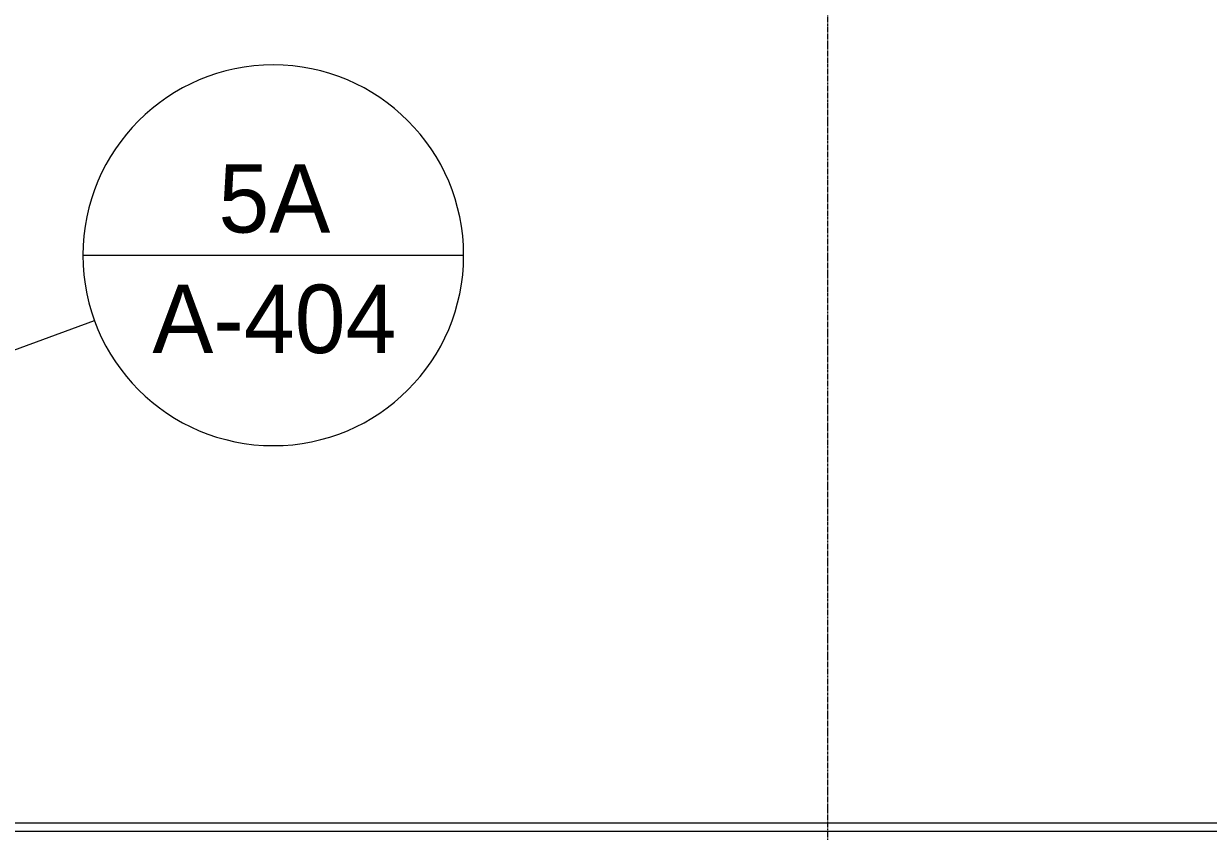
# Model space of a CAD drawing. Header units: inches. Extents: x -23565 to -43, y -324 to 853.
# Drawn here: x -18155.2 to -17856.5, y 164.1 to 367.8 of the extents above; entities that cross this region are included whole.
import ezdxf

# ---------------------------------------------------------------- set-up
doc = ezdxf.new("R2010")
doc.units = ezdxf.units.IN
doc.header["$MEASUREMENT"] = 0
doc.linetypes.add('Grid Line 1_2_', pattern=[0.875, 0.5, -0.125, 0.125, -0.125])
for name, color, linetype, lineweight in [('A-ANNO-SYMB', 150, 'Continuous', 9), ('A-ROOF', 132, 'Continuous', 13), ('S-GRID', 1, 'Continuous', 9)]:
    doc.layers.add(name, color=color, linetype=linetype, lineweight=lineweight)
doc.styles.add('Century Gothic', font='GOTHIC.TTF', dxfattribs={"height": 17.245342})

# ---------------------------------------------------------------- blocks, each defined once
blk = doc.blocks.new('Section - Callout Head-19020-Building Section - East_West looking South _ Fitness Center')
at = {"layer": 'A-ANNO-SYMB'}
blk.add_line((-22215.04, 361.61), (-22119.04, 361.61), dxfattribs=at)
for start, end in [(0, 180), (180, 360)]:
    blk.add_arc((-22167.04, 361.61), 48, start, end, dxfattribs=at)

msp = doc.modelspace()

# ---------------------------------------------------------------- linework, layer by layer
at = {"layer": 'A-ANNO-SYMB'}
msp.add_line((-18223.81888, 261.31468), (-18137.34421, 292.8847), dxfattribs=at)
at = {"layer": 'A-ROOF', "color": 7}
for p, q in [((-15361.67795, 166.1209), (-18823.17795, 166.1209)), ((-18822.42795, 164.11916), (-15361.67795, 164.11916))]:
    msp.add_line(p, q, dxfattribs=at)
at = {"layer": 'S-GRID', "linetype": 'Grid Line 1_2_'}
msp.add_line((-17952.42795, -273.16081), (-17952.42795, 671.89181), dxfattribs=at)
msp.add_line((-17952.42795, -273.16081), (-17952.42795, 671.89181), dxfattribs=at)

# ---------------------------------------------------------------- block references
at = {"layer": 'A-ANNO-SYMB'}
msp.add_blockref('Section - Callout Head-19020-Building Section - East_West looking South _ Fitness Center', (4074.78104, -52.26636), dxfattribs=at)

# ---------------------------------------------------------------- texts
at = {"layer": 'A-ANNO-SYMB', "char_height": 17.245342, "attachment_point": 2, "line_spacing_factor": 0.984117, "style": 'Century Gothic'}
for s, insert, width in [('5A', (-18091.9782, 332.32712), 36.936), ('A-404', (-18091.9782, 301.94261), 77.76)]:
    msp.add_mtext(s, dxfattribs=dict(at, insert=insert, width=width))

doc.saveas('drawing.dxf')
